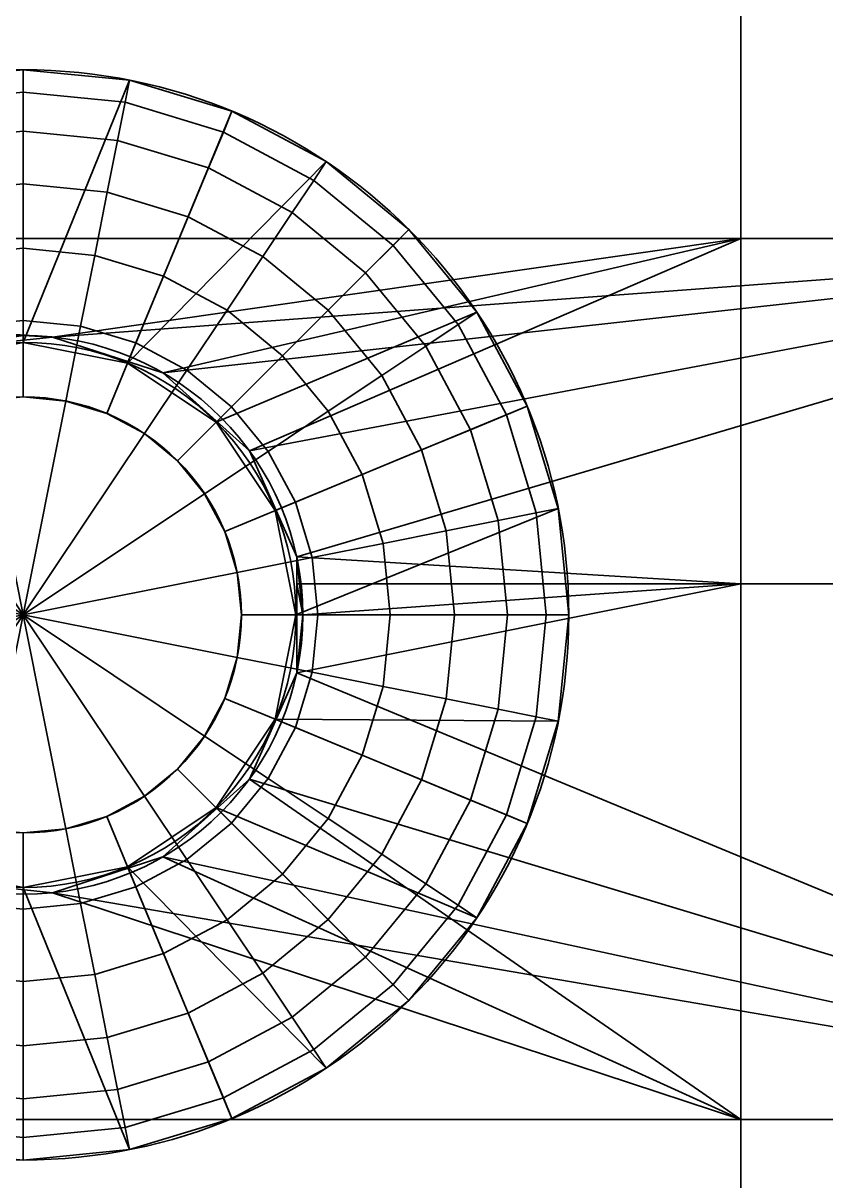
# Model space of a CAD drawing. Header units: millimetres. Extents: x 516 to 946, y 0 to 190.
# Drawn here: x 548.07 to 553.96, y 10.38 to 18.88 of the extents above; entities that cross this region are included whole.
import ezdxf

# ---------------------------------------------------------------- set-up
doc = ezdxf.new("R2010")
doc.units = ezdxf.units.MM
doc.layers.add('1', color=7, linetype='Continuous', true_color=0xffffff)

# ---------------------------------------------------------------- blocks, each defined once
blk = doc.blocks.new('UG_SURFACE_001')
at = {"layer": '1', "color": 252, "linetype": 'Continuous', "lineweight": 35}
for points in [[(37.787169, 20.059181, 3.5), (22.593468, 20.059181, 3.5), (22.593468, 17.297149, 3.5), (37.787169, 17.297149, 3.5)], [(37.787169, 17.297149, 1.5), (22.593468, 17.297149, 1.5), (22.593468, 20.059181, 1.5), (37.787169, 20.059181, 1.5)], [(45.534927, 20.059181, 3.5), (37.787169, 20.059181, 3.5), (37.787169, 17.297149, 3.5), (45.534927, 17.297149, 3.5)], [(45.534927, 17.297149, 1.5), (37.787169, 17.297149, 1.5), (37.787169, 20.059181, 1.5), (45.534927, 20.059181, 1.5)], [(31.890854, 16.484784, 3.5), (32.738626, 16.573887, 3.5), (37.787169, 17.297149, 3.5), (22.593468, 17.297149, 3.5)], [(22.593468, 17.297149, 1.5), (37.787169, 17.297149, 1.5), (32.738626, 16.573887, 1.5), (31.890854, 16.484784, 1.5)], [(37.787169, 17.297149, 3.5), (32.738626, 16.573887, 3.5), (33.549342, 16.31047, 3.5)], [(33.549342, 16.31047, 1.5), (32.738626, 16.573887, 1.5), (37.787169, 17.297149, 1.5)], [(33.549342, 16.31047, 3.5), (34.182824, 15.740078, 3.5), (37.787169, 17.297149, 3.5)], [(37.787169, 17.297149, 1.5), (34.182824, 15.740078, 1.5), (33.549342, 16.31047, 1.5)], [(37.787169, 14.762712, 3.5), (37.787169, 17.297149, 3.5), (34.182824, 15.740078, 3.5), (34.529544, 14.961337, 3.5)], [(34.529544, 14.961337, 1.5), (34.182824, 15.740078, 1.5), (37.787169, 17.297149, 1.5), (37.787169, 14.762712, 1.5)], [(45.534927, 17.297149, 3.5), (37.787169, 17.297149, 3.5), (37.787169, 14.762712, 3.5), (45.534927, 14.762712, 3.5)], [(45.534927, 14.762712, 1.5), (37.787169, 14.762712, 1.5), (37.787169, 17.297149, 1.5), (45.534927, 17.297149, 1.5)], [(32.738626, 16.573887, 1.5), (32.738626, 16.573887, 3.5), (31.890854, 16.484784, 3.5), (31.890854, 16.484784, 1.5)], [(33.549342, 16.31047, 1.5), (33.549342, 16.31047, 3.5), (32.738626, 16.573887, 3.5), (32.738626, 16.573887, 1.5)], [(34.182824, 15.740078, 1.5), (34.182824, 15.740078, 3.5), (33.549342, 16.31047, 3.5), (33.549342, 16.31047, 1.5)], [(34.529544, 14.961337, 1.5), (34.529544, 14.961337, 3.5), (34.182824, 15.740078, 3.5), (34.182824, 15.740078, 1.5)], [(34.529544, 14.961337, 3.5), (34.529544, 14.762712, 3.5), (37.787169, 14.762712, 3.5)], [(37.787169, 14.762712, 1.5), (34.550421, 14.762712, 1.5), (34.529544, 14.961337, 1.5)], [(34.550421, 14.762712, 1.5), (34.529544, 14.762712, 3.5), (34.529544, 14.961337, 3.5)], [(34.529544, 14.961337, 3.5), (34.529544, 14.961337, 1.5), (34.550421, 14.762712, 1.5)], [(34.529544, 14.108899, 3.5), (34.182824, 13.330158, 3.5), (37.787169, 10.831696, 3.5), (37.787169, 14.762712, 3.5)], [(37.787169, 14.762712, 1.5), (37.787169, 10.831696, 1.5), (34.182824, 13.330158, 1.5), (34.529544, 14.108899, 1.5)], [(37.787169, 14.762712, 3.5), (34.529544, 14.762712, 3.5), (34.529544, 14.108899, 3.5)], [(37.787169, 14.762712, 1.5), (34.529544, 14.108899, 1.5), (34.574341, 14.535118, 1.5)], [(34.529544, 14.108899, 3.5), (34.529544, 14.762712, 3.5), (34.574341, 14.535118, 1.5)], [(34.529544, 14.762712, 3.5), (34.550421, 14.762712, 1.5), (34.574341, 14.535118, 1.5)], [(34.574341, 14.535118, 1.5), (34.550421, 14.762712, 1.5), (37.787169, 14.762712, 1.5)], [(45.534927, 14.762712, 3.5), (37.787169, 14.762712, 3.5), (37.787169, 10.831696, 3.5), (45.534927, 10.831696, 3.5)], [(45.534927, 10.831696, 1.5), (37.787169, 10.831696, 1.5), (37.787169, 14.762712, 1.5), (45.534927, 14.762712, 1.5)], [(34.574341, 14.535118, 1.5), (34.529544, 14.108899, 1.5), (34.529544, 14.108899, 3.5)], [(34.182824, 13.330158, 1.5), (34.182824, 13.330158, 3.5), (34.529544, 14.108899, 3.5), (34.529544, 14.108899, 1.5)], [(37.787169, 10.831696, 3.5), (34.182824, 13.330158, 3.5), (33.549342, 12.759766, 3.5)], [(33.549342, 12.759766, 1.5), (34.182824, 13.330158, 1.5), (37.787169, 10.831696, 1.5)], [(33.549342, 12.759766, 1.5), (33.549342, 12.759766, 3.5), (34.182824, 13.330158, 3.5), (34.182824, 13.330158, 1.5)], [(33.549342, 12.759766, 3.5), (32.738626, 12.496348, 3.5), (37.787169, 10.831696, 3.5)], [(37.787169, 10.831696, 1.5), (32.738626, 12.496348, 1.5), (33.549342, 12.759766, 1.5)], [(32.738626, 12.496348, 1.5), (32.738626, 12.496348, 3.5), (33.549342, 12.759766, 3.5), (33.549342, 12.759766, 1.5)], [(22.593468, 10.831696, 3.5), (37.787169, 10.831696, 3.5), (32.738626, 12.496348, 3.5), (31.890854, 12.585452, 3.5)], [(31.890854, 12.585452, 1.5), (32.738626, 12.496348, 1.5), (37.787169, 10.831696, 1.5), (22.593468, 10.831696, 1.5)], [(31.890854, 12.585452, 1.5), (31.890854, 12.585452, 3.5), (32.738626, 12.496348, 3.5), (32.738626, 12.496348, 1.5)], [(37.787169, 5.268955, 3.5), (37.787169, 10.831696, 3.5), (22.593468, 10.831696, 3.5), (22.593468, 3.15038, 3.5)], [(22.593468, 3.15038, 1.5), (22.593468, 10.831696, 1.5), (37.787169, 10.831696, 1.5), (37.787169, 5.268955, 1.5)], [(45.534927, 6.349284, 3.5), (45.534927, 10.831696, 3.5), (37.787169, 10.831696, 3.5), (37.787169, 5.268955, 3.5)], [(37.787169, 5.268955, 1.5), (37.787169, 10.831696, 1.5), (45.534927, 10.831696, 1.5), (45.534927, 6.349284, 1.5)]]:
    blk.add_3dface(points, dxfattribs=at)
blk = doc.blocks.new('1стенка_MODEL')
at = {"layer": '1', "color": 252, "linetype": 'Continuous', "lineweight": 35, "extrusion": (0, 0, -1)}
blk.add_circle((-32.524341, 14.535118, -3.5), 2.05, dxfattribs=at)
at = {"layer": '1', "color": 252, "linetype": 'Continuous', "lineweight": 35}
blk.add_circle((32.524341, 14.535118, 1.5), 2.05, dxfattribs=at)
blk.add_blockref('UG_SURFACE_001', (0, 0), dxfattribs=at)
blk = doc.blocks.new('UG_SURFACE_005')
at = {"layer": '1', "color": 252, "linetype": 'Continuous', "lineweight": 35}
for points in [[(2.490418, 3.593836, 5.652241), (418.917865, 61.659507, 5.652241), (220.703781, 34.793768, 5.5), (200.895414, 32.031737, 5.5)], [(2.490418, 2.938712, 6.085787), (419.00748, 61.016876, 6.085787), (418.917865, 61.659507, 5.652241), (2.490418, 3.593836, 5.652241)], [(2.490418, 2.500972, 6.734633), (419.067353, 60.587484, 6.734633), (419.00748, 61.016876, 6.085787), (2.490418, 2.938712, 6.085787)], [(2.490418, 2.347258, 7.5), (419.088364, 60.436703, 7.5), (419.067353, 60.587484, 6.734633), (2.490418, 2.500972, 6.734633)], [(2.490418, 2.347258, 7.5), (7.683697, 3.071397, 20.8), (413.849115, 59.706151, 20.8), (419.088364, 60.436703, 15.510051)], [(419.088364, 60.436703, 15.510051), (419.088364, 60.436703, 7.5), (2.490418, 2.347258, 7.5)], [(414.080501, 59.531406, 21.294976), (413.966358, 59.668701, 21.067878), (7.581907, 3.003404, 21.067878), (7.519177, 2.860382, 21.266907)], [(7.588187, 3.007599, 21.051351), (7.581907, 3.003404, 21.067878), (413.966358, 59.668701, 21.067878)], [(413.966358, 59.668701, 21.067878), (413.849115, 59.706151, 20.8), (7.683697, 3.071397, 20.8), (7.588187, 3.007599, 21.051351)], [(414.17411, 59.315167, 21.446716), (414.080501, 59.531406, 21.294976), (7.510331, 2.840214, 21.294976), (7.485521, 2.650026, 21.418547)], [(7.519177, 2.860382, 21.266907), (7.510331, 2.840214, 21.294976), (414.080501, 59.531406, 21.294976)], [(414.232939, 59.052903, 21.500001), (414.17411, 59.315167, 21.446716), (7.479866, 2.606673, 21.446716)], [(7.485521, 2.650026, 21.418547), (7.479866, 2.606673, 21.446716), (414.17411, 59.315167, 21.446716)], [(7.479866, 2.606673, 21.446716), (7.487073, 2.406226, 21.496654), (414.232939, 59.052903, 21.500001)], [(7.487073, 2.406226, 21.496654), (7.490418, 2.337674, 21.500001), (414.232939, 59.052903, 21.500001)], [(414.232939, 59.052903, 21.500001), (7.490418, 2.337674, 21.500001), (7.490418, 1.044446, 21.500001), (414.409846, 57.784338, 21.500001)], [(124.049336, 17.297149, 3.5), (419.361919, 58.474846, 16.5), (414.409846, 57.784338, 21.500001), (7.490418, 1.044446, 21.500001)], [(2.490418, 3.593836, 5.652241), (200.895414, 32.031737, 5.5), (194.265723, 31.107308, 5.5)], [(2.490418, 3.593836, 5.652241), (194.265723, 31.107308, 5.5), (172.664449, 28.095275, 5.5)], [(172.664449, 28.095275, 5.5), (161.528692, 26.542531, 5.5), (2.490418, 3.593836, 5.652241)], [(161.528692, 26.542531, 5.5), (154.649004, 25.583245, 5.5), (2.490418, 3.593836, 5.652241)], [(2.490418, 3.593836, 5.652241), (154.649004, 25.583245, 5.5), (141.220331, 23.710782, 5.5)], [(2.490418, 3.593836, 5.652241), (141.220331, 23.710782, 5.5), (134.840637, 22.821212, 5.5)], [(2.490418, 3.593836, 5.652241), (134.840637, 22.821212, 5.5), (121.661969, 20.98361, 5.5)], [(22.70947, 17.297149, 5.5), (42.428523, 17.297149, 5.5), (42.428523, 22.821212, 5.5), (25.301522, 22.821212, 5.5)], [(42.428523, 22.821212, 3.5), (42.428523, 17.297149, 3.5), (22.70947, 17.297149, 3.5), (22.70947, 22.821212, 3.5)], [(2.490418, 3.593836, 5.652241), (121.661969, 20.98361, 5.5), (101.853609, 18.221578, 5.5)], [(2.490418, 3.593836, 5.652241), (101.853609, 18.221578, 5.5), (95.223919, 17.297149, 5.5)], [(95.223919, 17.297149, 5.5), (77.04778, 14.762712, 5.5), (2.490418, 3.593836, 5.652241)], [(7.490418, 1.044446, 21.500001), (121.661969, 16.96426, 3.5), (124.049336, 17.297149, 3.5)], [(22.70947, 17.297149, 5.5), (31.890854, 16.484784, 5.5), (32.738626, 16.573887, 5.5)], [(32.738626, 16.573887, 5.5), (42.428523, 17.297149, 5.5), (22.70947, 17.297149, 5.5)], [(22.70947, 17.297149, 3.5), (42.428523, 17.297149, 3.5), (32.738626, 16.573887, 3.5), (32.52434, 16.585117, 3.5)], [(42.428523, 17.297149, 5.5), (32.738626, 16.573887, 5.5), (33.549342, 16.31047, 5.5)], [(42.428523, 17.297149, 3.5), (33.549342, 16.31047, 3.5), (32.738626, 16.573887, 3.5)], [(33.549342, 16.31047, 5.5), (34.182824, 15.740078, 5.5), (42.428523, 17.297149, 5.5)], [(42.428523, 17.297149, 3.5), (34.182824, 15.740078, 3.5), (33.549342, 16.31047, 3.5)], [(42.428523, 17.297149, 5.5), (34.182824, 15.740078, 5.5), (34.529544, 14.961337, 5.5)], [(34.529544, 14.961337, 3.5), (34.182824, 15.740078, 3.5), (42.428523, 17.297149, 3.5)], [(34.529544, 14.961337, 5.5), (34.529544, 14.762712, 5.5), (42.428523, 14.762712, 5.5), (42.428523, 17.297149, 5.5)], [(42.428523, 17.297149, 3.5), (42.428523, 14.762712, 3.5), (34.529544, 14.762712, 3.5), (34.529544, 14.961337, 3.5)], [(7.490418, 1.044446, 21.500001), (105.873205, 14.762712, 3.5), (121.661969, 16.96426, 3.5)], [(32.52434, 16.585117, 3.5), (32.738626, 16.573887, 5.5), (31.890854, 16.484784, 5.5)], [(32.52434, 16.585117, 3.5), (32.738626, 16.573887, 3.5), (32.738626, 16.573887, 5.5)], [(33.549342, 16.31047, 3.5), (33.549342, 16.31047, 5.5), (32.738626, 16.573887, 5.5), (32.738626, 16.573887, 3.5)], [(34.182824, 15.740078, 3.5), (34.182824, 15.740078, 5.5), (33.549342, 16.31047, 5.5), (33.549342, 16.31047, 3.5)], [(34.529544, 14.961337, 3.5), (34.529544, 14.961337, 5.5), (34.182824, 15.740078, 5.5), (34.182824, 15.740078, 3.5)], [(34.529544, 14.762712, 5.5), (34.529544, 14.961337, 5.5), (34.529544, 14.961337, 3.5), (34.529544, 14.762712, 3.5)], [(2.490418, 3.593836, 5.652241), (77.04778, 14.762712, 5.5), (62.236883, 12.697515, 5.5)], [(7.490418, 1.044446, 21.500001), (101.853609, 14.202229, 3.5), (105.873205, 14.762712, 3.5)], [(42.428523, 10.831696, 5.5), (42.428523, 14.762712, 5.5), (34.529544, 14.762712, 5.5), (34.529544, 14.108899, 5.5)], [(34.529544, 14.762712, 3.5), (34.529544, 14.108899, 3.5), (34.529544, 14.108899, 5.5), (34.529544, 14.762712, 5.5)], [(34.529544, 14.108899, 3.5), (34.529544, 14.762712, 3.5), (42.428523, 14.762712, 3.5), (42.428523, 10.831696, 3.5)], [(7.490418, 1.044446, 21.500001), (77.681281, 10.831696, 3.5), (101.853609, 14.202229, 3.5)], [(34.529544, 14.108899, 5.5), (34.182824, 13.330158, 5.5), (42.428523, 10.831696, 5.5)], [(34.182824, 13.330158, 3.5), (34.182824, 13.330158, 5.5), (34.529544, 14.108899, 5.5), (34.529544, 14.108899, 3.5)], [(42.428523, 10.831696, 3.5), (34.182824, 13.330158, 3.5), (34.529544, 14.108899, 3.5)], [(42.428523, 10.831696, 5.5), (34.182824, 13.330158, 5.5), (33.549342, 12.759766, 5.5)], [(33.549342, 12.759766, 3.5), (33.549342, 12.759766, 5.5), (34.182824, 13.330158, 5.5), (34.182824, 13.330158, 3.5)], [(33.549342, 12.759766, 3.5), (34.182824, 13.330158, 3.5), (42.428523, 10.831696, 3.5)], [(42.428523, 10.831696, 5.5), (33.549342, 12.759766, 5.5), (32.738626, 12.496348, 5.5)], [(32.738626, 12.496348, 3.5), (32.738626, 12.496348, 5.5), (33.549342, 12.759766, 5.5), (33.549342, 12.759766, 3.5)], [(32.738626, 12.496348, 3.5), (33.549342, 12.759766, 3.5), (42.428523, 10.831696, 3.5)], [(62.236883, 12.697515, 5.5), (48.85586, 10.831696, 5.5), (2.490418, 3.593836, 5.652241)], [(22.70947, 10.831696, 5.5), (42.428523, 10.831696, 5.5), (32.738626, 12.496348, 5.5), (31.890854, 12.585452, 5.5)], [(31.890854, 12.585452, 3.5), (32.738626, 12.496348, 3.5), (42.428523, 10.831696, 3.5), (22.70947, 10.831696, 3.5)], [(31.890854, 12.585452, 3.5), (31.890854, 12.585452, 5.5), (32.738626, 12.496348, 5.5), (32.738626, 12.496348, 3.5)], [(2.490418, 3.593836, 5.652241), (48.85586, 10.831696, 5.5), (42.428523, 9.935483, 5.5)], [(7.490418, 1.044446, 21.500001), (62.236883, 8.678165, 3.5), (77.681281, 10.831696, 3.5)], [(42.428523, 9.935483, 5.5), (42.428523, 10.831696, 5.5), (22.70947, 10.831696, 5.5), (22.70947, 7.185905, 5.5)], [(22.70947, 3.166555, 3.5), (22.70947, 10.831696, 3.5), (42.428523, 10.831696, 3.5), (42.428523, 5.916134, 3.5)]]:
    blk.add_3dface(points, dxfattribs=at)
blk = doc.blocks.new('4пояс_нижний_MODEL')
at = {"layer": '1', "color": 252, "linetype": 'Continuous', "lineweight": 35, "extrusion": (-3.29569e-16, 2.32707e-15, -1)}
blk.add_circle((-32.524341, 14.535118, -3.5), 2.05, dxfattribs=at)
at = {"layer": '1', "color": 252, "linetype": 'Continuous', "lineweight": 35, "extrusion": (0, 0, -1)}
blk.add_circle((-32.524341, 14.535118, -5.5), 2.05, dxfattribs=at)
at = {"layer": '1', "color": 252, "linetype": 'Continuous', "lineweight": 35}
blk.add_blockref('UG_SURFACE_005', (0, 0), dxfattribs=at)
blk = doc.blocks.new('UG_SURFACE_006')
at = {"layer": '1', "color": 252, "linetype": 'Continuous', "lineweight": 35}
for points in [[(0, 3.834946, -0.53909), (-0.748161, 3.761258, -0.53909), (-0.780361, 3.923141), (0, 4)], [(-0.765367, 1.847759), (0, 2), (0, 4), (-0.780361, 3.923141)], [(-0.780361, 3.923141, 4), (0, 4, 4), (0, 2, 4), (-0.765367, 1.847759, 4)], [(0, 4, 4), (-0.780361, 3.923141, 4), (-0.748161, 3.761258, 4.53909), (0, 3.834946, 4.53909)], [(0.748161, 3.761258, -0.53909), (0, 3.834946, -0.53909), (0, 4), (0.780361, 3.923141)], [(0.780361, 3.923141), (0, 4), (0, 2)], [(0, 2, 4), (0, 4, 4), (0.780361, 3.923141, 4)], [(0.780361, 3.923141, 4), (0, 4, 4), (0, 3.834946, 4.53909), (0.748161, 3.761258, 4.53909)], [(0, 2), (0.765367, 1.847759), (1.530734, 3.695518), (0.780361, 3.923141)], [(0.780361, 3.923141, 4), (1.530734, 3.695518, 4), (0.765367, 1.847759, 4), (0, 2, 4)], [(1.46757, 3.543028, -0.53909), (0.748161, 3.761258, -0.53909), (0.780361, 3.923141), (1.530734, 3.695518)], [(1.530734, 3.695518, 4), (0.780361, 3.923141, 4), (0.748161, 3.761258, 4.53909), (1.46757, 3.543028, 4.53909)], [(0, 3.550568, -1.025907), (-0.692681, 3.482345, -1.025907), (-0.748161, 3.761258, -0.53909), (0, 3.834946, -0.53909)], [(0, 3.834946, 4.53909), (-0.748161, 3.761258, 4.53909), (-0.692681, 3.482345, 5.025907), (0, 3.550568, 5.025907)], [(0.692681, 3.482345, -1.025907), (0, 3.550568, -1.025907), (0, 3.834946, -0.53909), (0.748161, 3.761258, -0.53909)], [(0.748161, 3.761258, 4.53909), (0, 3.834946, 4.53909), (0, 3.550568, 5.025907), (0.692681, 3.482345, 5.025907)], [(1.358744, 3.280297, -1.025907), (0.692681, 3.482345, -1.025907), (0.748161, 3.761258, -0.53909), (1.46757, 3.543028, -0.53909)], [(1.46757, 3.543028, 4.53909), (0.748161, 3.761258, 4.53909), (0.692681, 3.482345, 5.025907), (1.358744, 3.280297, 5.025907)], [(2.222281, 3.325878), (1.530734, 3.695518), (0.765367, 1.847759)], [(0.765367, 1.847759, 4), (1.530734, 3.695518, 4), (2.222281, 3.325878, 4)], [(2.130582, 3.188641, -0.53909), (1.46757, 3.543028, -0.53909), (1.530734, 3.695518), (2.222281, 3.325878)], [(2.222281, 3.325878, 4), (1.530734, 3.695518, 4), (1.46757, 3.543028, 4.53909), (2.130582, 3.188641, 4.53909)], [(0, 3.16205, -1.43446), (-0.616885, 3.101292, -1.43446), (-0.692681, 3.482345, -1.025907), (0, 3.550568, -1.025907)], [(0, 3.550568, 5.025907), (-0.692681, 3.482345, 5.025907), (-0.616885, 3.101292, 5.43446), (0, 3.16205, 5.43446)], [(0.616885, 3.101292, -1.43446), (0, 3.16205, -1.43446), (0, 3.550568, -1.025907), (0.692681, 3.482345, -1.025907)], [(0.692681, 3.482345, 5.025907), (0, 3.550568, 5.025907), (0, 3.16205, 5.43446), (0.616885, 3.101292, 5.43446)], [(1.97259, 2.952189, -1.025907), (1.358744, 3.280297, -1.025907), (1.46757, 3.543028, -0.53909), (2.130582, 3.188641, -0.53909)], [(2.130582, 3.188641, 4.53909), (1.46757, 3.543028, 4.53909), (1.358744, 3.280297, 5.025907), (1.97259, 2.952189, 5.025907)], [(1.210064, 2.921353, -1.43446), (0.616885, 3.101292, -1.43446), (0.692681, 3.482345, -1.025907), (1.358744, 3.280297, -1.025907)], [(1.358744, 3.280297, 5.025907), (0.692681, 3.482345, 5.025907), (0.616885, 3.101292, 5.43446), (1.210064, 2.921353, 5.43446)], [(0.765367, 1.847759), (1.414214, 1.414214), (2.828427, 2.828427), (2.222281, 3.325878)], [(2.222281, 3.325878, 4), (2.828427, 2.828427, 4), (1.414214, 1.414214, 4), (0.765367, 1.847759, 4)], [(2.711716, 2.711716, -0.53909), (2.130582, 3.188641, -0.53909), (2.222281, 3.325878), (2.828427, 2.828427)], [(2.828427, 2.828427, 4), (2.222281, 3.325878, 4), (2.130582, 3.188641, 4.53909), (2.711716, 2.711716, 4.53909)], [(1.756741, 2.629149, -1.43446), (1.210064, 2.921353, -1.43446), (1.358744, 3.280297, -1.025907), (1.97259, 2.952189, -1.025907)], [(1.97259, 2.952189, 5.025907), (1.358744, 3.280297, 5.025907), (1.210064, 2.921353, 5.43446), (1.756741, 2.629149, 5.43446)], [(0, 2.690134, -1.742935), (-0.524819, 2.638444, -1.742935), (-0.616885, 3.101292, -1.43446), (0, 3.16205, -1.43446)], [(0, 3.16205, 5.43446), (-0.616885, 3.101292, 5.43446), (-0.524819, 2.638444, 5.742935), (0, 2.690134, 5.742935)], [(0.524819, 2.638444, -1.742935), (0, 2.690134, -1.742935), (0, 3.16205, -1.43446), (0.616885, 3.101292, -1.43446)], [(0.616885, 3.101292, 5.43446), (0, 3.16205, 5.43446), (0, 2.690134, 5.742935), (0.524819, 2.638444, 5.742935)], [(2.510631, 2.510631, -1.025907), (1.97259, 2.952189, -1.025907), (2.130582, 3.188641, -0.53909), (2.711716, 2.711716, -0.53909)], [(2.711716, 2.711716, 4.53909), (2.130582, 3.188641, 4.53909), (1.97259, 2.952189, 5.025907), (2.510631, 2.510631, 5.025907)], [(1.02947, 2.48536, -1.742935), (0.524819, 2.638444, -1.742935), (0.616885, 3.101292, -1.43446), (1.210064, 2.921353, -1.43446)], [(1.210064, 2.921353, 5.43446), (0.616885, 3.101292, 5.43446), (0.524819, 2.638444, 5.742935), (1.02947, 2.48536, 5.742935)], [(1.494559, 2.236765, -1.742935), (1.02947, 2.48536, -1.742935), (1.210064, 2.921353, -1.43446), (1.756741, 2.629149, -1.43446)], [(1.756741, 2.629149, 5.43446), (1.210064, 2.921353, 5.43446), (1.02947, 2.48536, 5.742935), (1.494559, 2.236765, 5.742935)], [(2.235907, 2.235907, -1.43446), (1.756741, 2.629149, -1.43446), (1.97259, 2.952189, -1.025907), (2.510631, 2.510631, -1.025907)], [(2.510631, 2.510631, 5.025907), (1.97259, 2.952189, 5.025907), (1.756741, 2.629149, 5.43446), (2.235907, 2.235907, 5.43446)], [(3.325878, 2.222281), (2.828427, 2.828427), (1.414214, 1.414214)], [(1.414214, 1.414214, 4), (2.828427, 2.828427, 4), (3.325878, 2.222281, 4)], [(3.188641, 2.130582, -0.53909), (2.711716, 2.711716, -0.53909), (2.828427, 2.828427), (3.325878, 2.222281)], [(3.325878, 2.222281, 4), (2.828427, 2.828427, 4), (2.711716, 2.711716, 4.53909), (3.188641, 2.130582, 4.53909)], [(0, 2.160017, -1.934864), (-0.421398, 2.118513, -1.934864), (-0.524819, 2.638444, -1.742935), (0, 2.690134, -1.742935)], [(0, 2.690134, 5.742935), (-0.524819, 2.638444, 5.742935), (-0.421398, 2.118513, 5.934864), (0, 2.160017, 5.934864)], [(0.421398, 2.118513, -1.934864), (0, 2.160017, -1.934864), (0, 2.690134, -1.742935), (0.524819, 2.638444, -1.742935)], [(0.524819, 2.638444, 5.742935), (0, 2.690134, 5.742935), (0, 2.160017, 5.934864), (0.421398, 2.118513, 5.934864)], [(0.826603, 1.995595, -1.934864), (0.421398, 2.118513, -1.934864), (0.524819, 2.638444, -1.742935), (1.02947, 2.48536, -1.742935)], [(1.02947, 2.48536, 5.742935), (0.524819, 2.638444, 5.742935), (0.421398, 2.118513, 5.934864), (0.826603, 1.995595, 5.934864)], [(2.952189, 1.97259, -1.025907), (2.510631, 2.510631, -1.025907), (2.711716, 2.711716, -0.53909), (3.188641, 2.130582, -0.53909)], [(3.188641, 2.130582, 4.53909), (2.711716, 2.711716, 4.53909), (2.510631, 2.510631, 5.025907), (2.952189, 1.97259, 5.025907)], [(1.902212, 1.902212, -1.742935), (1.494559, 2.236765, -1.742935), (1.756741, 2.629149, -1.43446), (2.235907, 2.235907, -1.43446)], [(2.235907, 2.235907, 5.43446), (1.756741, 2.629149, 5.43446), (1.494559, 2.236765, 5.742935), (1.902212, 1.902212, 5.742935)], [(1.200041, 1.795988, -1.934864), (0.826603, 1.995595, -1.934864), (1.02947, 2.48536, -1.742935), (1.494559, 2.236765, -1.742935)], [(1.494559, 2.236765, 5.742935), (1.02947, 2.48536, 5.742935), (0.826603, 1.995595, 5.934864), (1.200041, 1.795988, 5.934864)], [(2.629149, 1.756741, -1.43446), (2.235907, 2.235907, -1.43446), (2.510631, 2.510631, -1.025907), (2.952189, 1.97259, -1.025907)], [(2.952189, 1.97259, 5.025907), (2.510631, 2.510631, 5.025907), (2.235907, 2.235907, 5.43446), (2.629149, 1.756741, 5.43446)], [(1.527363, 1.527363, -1.934864), (1.200041, 1.795988, -1.934864), (1.494559, 2.236765, -1.742935), (1.902212, 1.902212, -1.742935)], [(1.902212, 1.902212, 5.742935), (1.494559, 2.236765, 5.742935), (1.200041, 1.795988, 5.934864), (1.527363, 1.527363, 5.934864)], [(1.414214, 1.414214), (1.847759, 0.765367), (3.695518, 1.530734), (3.325878, 2.222281)], [(3.325878, 2.222281, 4), (3.695518, 1.530734, 4), (1.847759, 0.765367, 4), (1.414214, 1.414214, 4)], [(2.236765, 1.494559, -1.742935), (1.902212, 1.902212, -1.742935), (2.235907, 2.235907, -1.43446), (2.629149, 1.756741, -1.43446)], [(2.629149, 1.756741, 5.43446), (2.235907, 2.235907, 5.43446), (1.902212, 1.902212, 5.742935), (2.236765, 1.494559, 5.742935)], [(3.543028, 1.46757, -0.53909), (3.188641, 2.130582, -0.53909), (3.325878, 2.222281), (3.695518, 1.530734)], [(3.695518, 1.530734, 4), (3.325878, 2.222281, 4), (3.188641, 2.130582, 4.53909), (3.543028, 1.46757, 4.53909)], [(0, 1.6, -2), (-0.312145, 1.569256, -2), (-0.421398, 2.118513, -1.934864), (0, 2.160017, -1.934864)], [(0, 2.160017, 5.934864), (-0.421398, 2.118513, 5.934864), (-0.312145, 1.569256, 6), (0, 1.6, 6)], [(0.312145, 1.569256, -2), (0, 1.6, -2), (0, 2.160017, -1.934864), (0.421398, 2.118513, -1.934864)], [(0.421398, 2.118513, 5.934864), (0, 2.160017, 5.934864), (0, 1.6, 6), (0.312145, 1.569256, 6)], [(3.280297, 1.358744, -1.025907), (2.952189, 1.97259, -1.025907), (3.188641, 2.130582, -0.53909), (3.543028, 1.46757, -0.53909)], [(3.543028, 1.46757, 4.53909), (3.188641, 2.130582, 4.53909), (2.952189, 1.97259, 5.025907), (3.280297, 1.358744, 5.025907)], [(0.612293, 1.478207, -2), (0.312145, 1.569256, -2), (0.421398, 2.118513, -1.934864), (0.826603, 1.995595, -1.934864)], [(0.826603, 1.995595, 5.934864), (0.421398, 2.118513, 5.934864), (0.312145, 1.569256, 6), (0.612293, 1.478207, 6)], [(-0.765367, 1.847759), (-0.765367, 1.847759, 4), (0, 2, 4), (0, 2)], [(0, 2), (0, 2, 4), (0.765367, 1.847759, 4), (0.765367, 1.847759)], [(0.888912, 1.330351, -2), (0.612293, 1.478207, -2), (0.826603, 1.995595, -1.934864), (1.200041, 1.795988, -1.934864)], [(1.200041, 1.795988, 5.934864), (0.826603, 1.995595, 5.934864), (0.612293, 1.478207, 6), (0.888912, 1.330351, 6)], [(2.921353, 1.210064, -1.43446), (2.629149, 1.756741, -1.43446), (2.952189, 1.97259, -1.025907), (3.280297, 1.358744, -1.025907)], [(3.280297, 1.358744, 5.025907), (2.952189, 1.97259, 5.025907), (2.629149, 1.756741, 5.43446), (2.921353, 1.210064, 5.43446)], [(1.795988, 1.200041, -1.934864), (1.527363, 1.527363, -1.934864), (1.902212, 1.902212, -1.742935), (2.236765, 1.494559, -1.742935)], [(2.236765, 1.494559, 5.742935), (1.902212, 1.902212, 5.742935), (1.527363, 1.527363, 5.934864), (1.795988, 1.200041, 5.934864)], [(0.765367, 1.847759), (0.765367, 1.847759, 4), (1.414214, 1.414214, 4), (1.414214, 1.414214)], [(1.131371, 1.131371, -2), (0.888912, 1.330351, -2), (1.200041, 1.795988, -1.934864), (1.527363, 1.527363, -1.934864)], [(1.527363, 1.527363, 5.934864), (1.200041, 1.795988, 5.934864), (0.888912, 1.330351, 6), (1.131371, 1.131371, 6)], [(2.48536, 1.02947, -1.742935), (2.236765, 1.494559, -1.742935), (2.629149, 1.756741, -1.43446), (2.921353, 1.210064, -1.43446)], [(2.921353, 1.210064, 5.43446), (2.629149, 1.756741, 5.43446), (2.236765, 1.494559, 5.742935), (2.48536, 1.02947, 5.742935)], [(-0.888912, 1.330351, -2), (-0.612293, 1.478207, -2), (-0.312145, 1.569256, -2), (0, 0, -2)], [(-0.312145, 1.569256, 6), (-0.612293, 1.478207, 6), (-0.888912, 1.330351, 6), (0, 0, 6)], [(-0.312145, 1.569256, -2), (0, 1.6, -2), (0.312145, 1.569256, -2), (0, 0, -2)], [(0.312145, 1.569256, 6), (0, 1.6, 6), (-0.312145, 1.569256, 6), (0, 0, 6)], [(0.312145, 1.569256, -2), (0.612293, 1.478207, -2), (0.888912, 1.330351, -2), (0, 0, -2)], [(0.888912, 1.330351, 6), (0.612293, 1.478207, 6), (0.312145, 1.569256, 6), (0, 0, 6)], [(3.923141, 0.780361), (3.695518, 1.530734), (1.847759, 0.765367), (2, 0)], [(2, 0, 4), (1.847759, 0.765367, 4), (3.695518, 1.530734, 4), (3.923141, 0.780361, 4)], [(3.761258, 0.748161, -0.53909), (3.543028, 1.46757, -0.53909), (3.695518, 1.530734), (3.923141, 0.780361)], [(3.923141, 0.780361, 4), (3.695518, 1.530734, 4), (3.543028, 1.46757, 4.53909), (3.761258, 0.748161, 4.53909)], [(1.330351, 0.888912, -2), (1.131371, 1.131371, -2), (1.527363, 1.527363, -1.934864), (1.795988, 1.200041, -1.934864)], [(1.795988, 1.200041, 5.934864), (1.527363, 1.527363, 5.934864), (1.131371, 1.131371, 6), (1.330351, 0.888912, 6)], [(1.995595, 0.826603, -1.934864), (1.795988, 1.200041, -1.934864), (2.236765, 1.494559, -1.742935), (2.48536, 1.02947, -1.742935)], [(2.48536, 1.02947, 5.742935), (2.236765, 1.494559, 5.742935), (1.795988, 1.200041, 5.934864), (1.995595, 0.826603, 5.934864)], [(3.482345, 0.692681, -1.025907), (3.280297, 1.358744, -1.025907), (3.543028, 1.46757, -0.53909), (3.761258, 0.748161, -0.53909)], [(3.761258, 0.748161, 4.53909), (3.543028, 1.46757, 4.53909), (3.280297, 1.358744, 5.025907), (3.482345, 0.692681, 5.025907)], [(1.414214, 1.414214), (1.414214, 1.414214, 4), (1.847759, 0.765367, 4), (1.847759, 0.765367)], [(-1.330351, 0.888912, -2), (-1.131371, 1.131371, -2), (-0.888912, 1.330351, -2), (0, 0, -2)], [(-0.888912, 1.330351, 6), (-1.131371, 1.131371, 6), (-1.330351, 0.888912, 6), (0, 0, 6)], [(0.888912, 1.330351, -2), (1.131371, 1.131371, -2), (1.330351, 0.888912, -2), (0, 0, -2)], [(1.330351, 0.888912, 6), (1.131371, 1.131371, 6), (0.888912, 1.330351, 6), (0, 0, 6)], [(3.101292, 0.616885, -1.43446), (2.921353, 1.210064, -1.43446), (3.280297, 1.358744, -1.025907), (3.482345, 0.692681, -1.025907)], [(3.482345, 0.692681, 5.025907), (3.280297, 1.358744, 5.025907), (2.921353, 1.210064, 5.43446), (3.101292, 0.616885, 5.43446)], [(1.478207, 0.612293, -2), (1.330351, 0.888912, -2), (1.795988, 1.200041, -1.934864), (1.995595, 0.826603, -1.934864)], [(1.995595, 0.826603, 5.934864), (1.795988, 1.200041, 5.934864), (1.330351, 0.888912, 6), (1.478207, 0.612293, 6)], [(2.638444, 0.524819, -1.742935), (2.48536, 1.02947, -1.742935), (2.921353, 1.210064, -1.43446), (3.101292, 0.616885, -1.43446)], [(3.101292, 0.616885, 5.43446), (2.921353, 1.210064, 5.43446), (2.48536, 1.02947, 5.742935), (2.638444, 0.524819, 5.742935)], [(2.118513, 0.421398, -1.934864), (1.995595, 0.826603, -1.934864), (2.48536, 1.02947, -1.742935), (2.638444, 0.524819, -1.742935)], [(2.638444, 0.524819, 5.742935), (2.48536, 1.02947, 5.742935), (1.995595, 0.826603, 5.934864), (2.118513, 0.421398, 5.934864)], [(0, 0, -2), (-1.569256, 0.312145, -2), (-1.478207, 0.612293, -2), (-1.330351, 0.888912, -2)], [(-1.330351, 0.888912, 6), (-1.478207, 0.612293, 6), (-1.569256, 0.312145, 6), (0, 0, 6)], [(1.330351, 0.888912, -2), (1.478207, 0.612293, -2), (1.569256, 0.312145, -2), (0, 0, -2)], [(1.569256, 0.312145, 6), (1.478207, 0.612293, 6), (1.330351, 0.888912, 6), (0, 0, 6)], [(1.569256, 0.312145, -2), (1.478207, 0.612293, -2), (1.995595, 0.826603, -1.934864), (2.118513, 0.421398, -1.934864)], [(2.118513, 0.421398, 5.934864), (1.995595, 0.826603, 5.934864), (1.478207, 0.612293, 6), (1.569256, 0.312145, 6)], [(1.847759, 0.765367), (1.847759, 0.765367, 4), (2, 0, 4), (2, 0)], [(2, 0), (4, 0), (3.923141, 0.780361)], [(3.923141, 0.780361, 4), (4, 0, 4), (2, 0, 4)], [(3.834946, 0, -0.53909), (3.761258, 0.748161, -0.53909), (3.923141, 0.780361), (4, 0)], [(4, 0, 4), (3.923141, 0.780361, 4), (3.761258, 0.748161, 4.53909), (3.834946, 0, 4.53909)], [(3.16205, 0, -1.43446), (3.101292, 0.616885, -1.43446), (3.482345, 0.692681, -1.025907), (3.550568, 0, -1.025907)], [(3.550568, 0, 5.025907), (3.482345, 0.692681, 5.025907), (3.101292, 0.616885, 5.43446), (3.16205, 0, 5.43446)], [(3.550568, 0, -1.025907), (3.482345, 0.692681, -1.025907), (3.761258, 0.748161, -0.53909), (3.834946, 0, -0.53909)], [(3.834946, 0, 4.53909), (3.761258, 0.748161, 4.53909), (3.482345, 0.692681, 5.025907), (3.550568, 0, 5.025907)], [(2.690134, 0, -1.742935), (2.638444, 0.524819, -1.742935), (3.101292, 0.616885, -1.43446), (3.16205, 0, -1.43446)], [(3.16205, 0, 5.43446), (3.101292, 0.616885, 5.43446), (2.638444, 0.524819, 5.742935), (2.690134, 0, 5.742935)], [(2.160017, 0, -1.934864), (2.118513, 0.421398, -1.934864), (2.638444, 0.524819, -1.742935), (2.690134, 0, -1.742935)], [(2.690134, 0, 5.742935), (2.638444, 0.524819, 5.742935), (2.118513, 0.421398, 5.934864), (2.160017, 0, 5.934864)], [(1.6, 0, -2), (1.569256, 0.312145, -2), (2.118513, 0.421398, -1.934864), (2.160017, 0, -1.934864)], [(2.160017, 0, 5.934864), (2.118513, 0.421398, 5.934864), (1.569256, 0.312145, 6), (1.6, 0, 6)], [(-1.569256, -0.312145, -2), (-1.6, 0, -2), (-1.569256, 0.312145, -2), (0, 0, -2)], [(-1.569256, 0.312145, 6), (-1.6, 0, 6), (-1.569256, -0.312145, 6), (0, 0, 6)], [(1.569256, 0.312145, -2), (1.6, 0, -2), (1.569256, -0.312145, -2), (0, 0, -2)], [(1.569256, -0.312145, 6), (1.6, 0, 6), (1.569256, 0.312145, 6), (0, 0, 6)], [(-1.330351, -0.888912, -2), (-1.478207, -0.612293, -2), (-1.569256, -0.312145, -2), (0, 0, -2)], [(0, 0, 6), (-1.569256, -0.312145, 6), (-1.478207, -0.612293, 6), (-1.330351, -0.888912, 6)], [(-0.888912, -1.330351, -2), (-1.131371, -1.131371, -2), (-1.330351, -0.888912, -2), (0, 0, -2)], [(-1.330351, -0.888912, 6), (-1.131371, -1.131371, 6), (-0.888912, -1.330351, 6), (0, 0, 6)], [(-0.312145, -1.569256, -2), (-0.612293, -1.478207, -2), (-0.888912, -1.330351, -2), (0, 0, -2)], [(-0.888912, -1.330351, 6), (-0.612293, -1.478207, 6), (-0.312145, -1.569256, 6), (0, 0, 6)], [(0.312145, -1.569256, -2), (0, -1.6, -2), (-0.312145, -1.569256, -2), (0, 0, -2)], [(-0.312145, -1.569256, 6), (0, -1.6, 6), (0.312145, -1.569256, 6), (0, 0, 6)], [(1.569256, -0.312145, -2), (1.478207, -0.612293, -2), (1.330351, -0.888912, -2), (0, 0, -2)], [(1.330351, -0.888912, -2), (1.131371, -1.131371, -2), (0.888912, -1.330351, -2), (0, 0, -2)], [(0.888912, -1.330351, -2), (0.612293, -1.478207, -2), (0.312145, -1.569256, -2), (0, 0, -2)], [(0.312145, -1.569256, 6), (0.612293, -1.478207, 6), (0.888912, -1.330351, 6), (0, 0, 6)], [(0.888912, -1.330351, 6), (1.131371, -1.131371, 6), (1.330351, -0.888912, 6), (0, 0, 6)], [(1.330351, -0.888912, 6), (1.478207, -0.612293, 6), (1.569256, -0.312145, 6), (0, 0, 6)], [(1.569256, -0.312145, -2), (1.6, 0, -2), (2.160017, 0, -1.934864), (2.118513, -0.421398, -1.934864)], [(2.118513, -0.421398, 5.934864), (2.160017, 0, 5.934864), (1.6, 0, 6), (1.569256, -0.312145, 6)], [(3.923141, -0.780361), (4, 0), (2, 0), (1.847759, -0.765367)], [(2, 0), (2, 0, 4), (1.847759, -0.765367, 4), (1.847759, -0.765367)], [(1.847759, -0.765367, 4), (2, 0, 4), (4, 0, 4), (3.923141, -0.780361, 4)], [(2.118513, -0.421398, -1.934864), (2.160017, 0, -1.934864), (2.690134, 0, -1.742935), (2.638444, -0.524819, -1.742935)], [(2.638444, -0.524819, 5.742935), (2.690134, 0, 5.742935), (2.160017, 0, 5.934864), (2.118513, -0.421398, 5.934864)], [(2.638444, -0.524819, -1.742935), (2.690134, 0, -1.742935), (3.16205, 0, -1.43446), (3.101292, -0.616885, -1.43446)], [(3.101292, -0.616885, 5.43446), (3.16205, 0, 5.43446), (2.690134, 0, 5.742935), (2.638444, -0.524819, 5.742935)], [(3.101292, -0.616885, -1.43446), (3.16205, 0, -1.43446), (3.550568, 0, -1.025907), (3.482345, -0.692681, -1.025907)], [(3.482345, -0.692681, 5.025907), (3.550568, 0, 5.025907), (3.16205, 0, 5.43446), (3.101292, -0.616885, 5.43446)], [(3.482345, -0.692681, -1.025907), (3.550568, 0, -1.025907), (3.834946, 0, -0.53909), (3.761258, -0.748161, -0.53909)], [(3.761258, -0.748161, 4.53909), (3.834946, 0, 4.53909), (3.550568, 0, 5.025907), (3.482345, -0.692681, 5.025907)], [(3.761258, -0.748161, -0.53909), (3.834946, 0, -0.53909), (4, 0), (3.923141, -0.780361)], [(3.923141, -0.780361, 4), (4, 0, 4), (3.834946, 0, 4.53909), (3.761258, -0.748161, 4.53909)], [(1.478207, -0.612293, -2), (1.569256, -0.312145, -2), (2.118513, -0.421398, -1.934864), (1.995595, -0.826603, -1.934864)], [(1.995595, -0.826603, 5.934864), (2.118513, -0.421398, 5.934864), (1.569256, -0.312145, 6), (1.478207, -0.612293, 6)], [(1.995595, -0.826603, -1.934864), (2.118513, -0.421398, -1.934864), (2.638444, -0.524819, -1.742935), (2.48536, -1.02947, -1.742935)], [(2.48536, -1.02947, 5.742935), (2.638444, -0.524819, 5.742935), (2.118513, -0.421398, 5.934864), (1.995595, -0.826603, 5.934864)], [(2.48536, -1.02947, -1.742935), (2.638444, -0.524819, -1.742935), (3.101292, -0.616885, -1.43446), (2.921353, -1.210064, -1.43446)], [(2.921353, -1.210064, 5.43446), (3.101292, -0.616885, 5.43446), (2.638444, -0.524819, 5.742935), (2.48536, -1.02947, 5.742935)], [(1.330351, -0.888912, -2), (1.478207, -0.612293, -2), (1.995595, -0.826603, -1.934864), (1.795988, -1.200041, -1.934864)], [(1.795988, -1.200041, 5.934864), (1.995595, -0.826603, 5.934864), (1.478207, -0.612293, 6), (1.330351, -0.888912, 6)], [(2.921353, -1.210064, -1.43446), (3.101292, -0.616885, -1.43446), (3.482345, -0.692681, -1.025907), (3.280297, -1.358744, -1.025907)], [(3.280297, -1.358744, 5.025907), (3.482345, -0.692681, 5.025907), (3.101292, -0.616885, 5.43446), (2.921353, -1.210064, 5.43446)], [(3.280297, -1.358744, -1.025907), (3.482345, -0.692681, -1.025907), (3.761258, -0.748161, -0.53909), (3.543028, -1.46757, -0.53909)], [(3.543028, -1.46757, 4.53909), (3.761258, -0.748161, 4.53909), (3.482345, -0.692681, 5.025907), (3.280297, -1.358744, 5.025907)], [(3.543028, -1.46757, -0.53909), (3.761258, -0.748161, -0.53909), (3.923141, -0.780361), (3.695518, -1.530734)], [(3.695518, -1.530734, 4), (3.923141, -0.780361, 4), (3.761258, -0.748161, 4.53909), (3.543028, -1.46757, 4.53909)], [(3.325878, -2.222281), (3.695518, -1.530734), (1.847759, -0.765367), (1.414214, -1.414214)], [(1.847759, -0.765367), (1.847759, -0.765367, 4), (1.414214, -1.414214, 4), (1.414214, -1.414214)], [(1.414214, -1.414214, 4), (1.847759, -0.765367, 4), (3.695518, -1.530734, 4), (3.325878, -2.222281, 4)], [(1.795988, -1.200041, -1.934864), (1.995595, -0.826603, -1.934864), (2.48536, -1.02947, -1.742935), (2.236765, -1.494559, -1.742935)], [(2.236765, -1.494559, 5.742935), (2.48536, -1.02947, 5.742935), (1.995595, -0.826603, 5.934864), (1.795988, -1.200041, 5.934864)], [(1.847759, -0.765367), (3.695518, -1.530734), (3.923141, -0.780361)], [(3.923141, -0.780361, 4), (3.695518, -1.530734, 4), (1.847759, -0.765367, 4)], [(1.131371, -1.131371, -2), (1.330351, -0.888912, -2), (1.795988, -1.200041, -1.934864), (1.527363, -1.527363, -1.934864)], [(1.527363, -1.527363, 5.934864), (1.795988, -1.200041, 5.934864), (1.330351, -0.888912, 6), (1.131371, -1.131371, 6)], [(2.236765, -1.494559, -1.742935), (2.48536, -1.02947, -1.742935), (2.921353, -1.210064, -1.43446), (2.629149, -1.756741, -1.43446)], [(2.629149, -1.756741, 5.43446), (2.921353, -1.210064, 5.43446), (2.48536, -1.02947, 5.742935), (2.236765, -1.494559, 5.742935)], [(0.888912, -1.330351, -2), (1.131371, -1.131371, -2), (1.527363, -1.527363, -1.934864), (1.200041, -1.795988, -1.934864)], [(1.200041, -1.795988, 5.934864), (1.527363, -1.527363, 5.934864), (1.131371, -1.131371, 6), (0.888912, -1.330351, 6)], [(1.527363, -1.527363, -1.934864), (1.795988, -1.200041, -1.934864), (2.236765, -1.494559, -1.742935), (1.902212, -1.902212, -1.742935)], [(1.902212, -1.902212, 5.742935), (2.236765, -1.494559, 5.742935), (1.795988, -1.200041, 5.934864), (1.527363, -1.527363, 5.934864)], [(2.629149, -1.756741, -1.43446), (2.921353, -1.210064, -1.43446), (3.280297, -1.358744, -1.025907), (2.952189, -1.97259, -1.025907)], [(2.952189, -1.97259, 5.025907), (3.280297, -1.358744, 5.025907), (2.921353, -1.210064, 5.43446), (2.629149, -1.756741, 5.43446)], [(0.612293, -1.478207, -2), (0.888912, -1.330351, -2), (1.200041, -1.795988, -1.934864), (0.826603, -1.995595, -1.934864)], [(0.826603, -1.995595, 5.934864), (1.200041, -1.795988, 5.934864), (0.888912, -1.330351, 6), (0.612293, -1.478207, 6)], [(2.952189, -1.97259, -1.025907), (3.280297, -1.358744, -1.025907), (3.543028, -1.46757, -0.53909), (3.188641, -2.130582, -0.53909)], [(3.188641, -2.130582, 4.53909), (3.543028, -1.46757, 4.53909), (3.280297, -1.358744, 5.025907), (2.952189, -1.97259, 5.025907)], [(2.222281, -3.325878), (2.828427, -2.828427), (1.414214, -1.414214), (0.765367, -1.847759)], [(1.414214, -1.414214), (1.414214, -1.414214, 4), (0.765367, -1.847759, 4), (0.765367, -1.847759)], [(0.765367, -1.847759, 4), (1.414214, -1.414214, 4), (2.828427, -2.828427, 4), (2.222281, -3.325878, 4)], [(1.414214, -1.414214), (2.828427, -2.828427), (3.325878, -2.222281)], [(3.325878, -2.222281, 4), (2.828427, -2.828427, 4), (1.414214, -1.414214, 4)], [(0.312145, -1.569256, -2), (0.612293, -1.478207, -2), (0.826603, -1.995595, -1.934864), (0.421398, -2.118513, -1.934864)], [(0.421398, -2.118513, 5.934864), (0.826603, -1.995595, 5.934864), (0.612293, -1.478207, 6), (0.312145, -1.569256, 6)], [(1.200041, -1.795988, -1.934864), (1.527363, -1.527363, -1.934864), (1.902212, -1.902212, -1.742935), (1.494559, -2.236765, -1.742935)], [(1.494559, -2.236765, 5.742935), (1.902212, -1.902212, 5.742935), (1.527363, -1.527363, 5.934864), (1.200041, -1.795988, 5.934864)], [(1.902212, -1.902212, -1.742935), (2.236765, -1.494559, -1.742935), (2.629149, -1.756741, -1.43446), (2.235907, -2.235907, -1.43446)], [(2.235907, -2.235907, 5.43446), (2.629149, -1.756741, 5.43446), (2.236765, -1.494559, 5.742935), (1.902212, -1.902212, 5.742935)], [(3.188641, -2.130582, -0.53909), (3.543028, -1.46757, -0.53909), (3.695518, -1.530734), (3.325878, -2.222281)], [(3.325878, -2.222281, 4), (3.695518, -1.530734, 4), (3.543028, -1.46757, 4.53909), (3.188641, -2.130582, 4.53909)], [(-0.312145, -1.569256, -2), (0, -1.6, -2), (0, -2.160017, -1.934864), (-0.421398, -2.118513, -1.934864)], [(-0.421398, -2.118513, 5.934864), (0, -2.160017, 5.934864), (0, -1.6, 6), (-0.312145, -1.569256, 6)], [(0, -1.6, -2), (0.312145, -1.569256, -2), (0.421398, -2.118513, -1.934864), (0, -2.160017, -1.934864)], [(0, -2.160017, 5.934864), (0.421398, -2.118513, 5.934864), (0.312145, -1.569256, 6), (0, -1.6, 6)], [(2.235907, -2.235907, -1.43446), (2.629149, -1.756741, -1.43446), (2.952189, -1.97259, -1.025907), (2.510631, -2.510631, -1.025907)], [(2.510631, -2.510631, 5.025907), (2.952189, -1.97259, 5.025907), (2.629149, -1.756741, 5.43446), (2.235907, -2.235907, 5.43446)], [(-0.780361, -3.923141), (0, -4), (0, -2), (-0.765367, -1.847759)], [(-0.765367, -1.847759, 4), (0, -2, 4), (0, -4, 4), (-0.780361, -3.923141, 4)], [(0, -2), (0, -2, 4), (-0.765367, -1.847759, 4), (-0.765367, -1.847759)], [(0.780361, -3.923141), (1.530734, -3.695518), (0.765367, -1.847759), (0, -2)], [(0.765367, -1.847759), (0.765367, -1.847759, 4), (0, -2, 4), (0, -2)], [(0, -2, 4), (0.765367, -1.847759, 4), (1.530734, -3.695518, 4), (0.780361, -3.923141, 4)], [(0.765367, -1.847759), (1.530734, -3.695518), (2.222281, -3.325878)], [(2.222281, -3.325878, 4), (1.530734, -3.695518, 4), (0.765367, -1.847759, 4)], [(0.826603, -1.995595, -1.934864), (1.200041, -1.795988, -1.934864), (1.494559, -2.236765, -1.742935), (1.02947, -2.48536, -1.742935)], [(1.02947, -2.48536, 5.742935), (1.494559, -2.236765, 5.742935), (1.200041, -1.795988, 5.934864), (0.826603, -1.995595, 5.934864)], [(1.494559, -2.236765, -1.742935), (1.902212, -1.902212, -1.742935), (2.235907, -2.235907, -1.43446), (1.756741, -2.629149, -1.43446)], [(1.756741, -2.629149, 5.43446), (2.235907, -2.235907, 5.43446), (1.902212, -1.902212, 5.742935), (1.494559, -2.236765, 5.742935)], [(0, -2), (0, -4), (0.780361, -3.923141)], [(0.780361, -3.923141, 4), (0, -4, 4), (0, -2, 4)], [(0.421398, -2.118513, -1.934864), (0.826603, -1.995595, -1.934864), (1.02947, -2.48536, -1.742935), (0.524819, -2.638444, -1.742935)], [(0.524819, -2.638444, 5.742935), (1.02947, -2.48536, 5.742935), (0.826603, -1.995595, 5.934864), (0.421398, -2.118513, 5.934864)], [(2.510631, -2.510631, -1.025907), (2.952189, -1.97259, -1.025907), (3.188641, -2.130582, -0.53909), (2.711716, -2.711716, -0.53909)], [(2.711716, -2.711716, 4.53909), (3.188641, -2.130582, 4.53909), (2.952189, -1.97259, 5.025907), (2.510631, -2.510631, 5.025907)], [(-0.421398, -2.118513, -1.934864), (0, -2.160017, -1.934864), (0, -2.690134, -1.742935), (-0.524819, -2.638444, -1.742935)], [(-0.524819, -2.638444, 5.742935), (0, -2.690134, 5.742935), (0, -2.160017, 5.934864), (-0.421398, -2.118513, 5.934864)], [(0, -2.160017, -1.934864), (0.421398, -2.118513, -1.934864), (0.524819, -2.638444, -1.742935), (0, -2.690134, -1.742935)], [(0, -2.690134, 5.742935), (0.524819, -2.638444, 5.742935), (0.421398, -2.118513, 5.934864), (0, -2.160017, 5.934864)], [(2.711716, -2.711716, -0.53909), (3.188641, -2.130582, -0.53909), (3.325878, -2.222281), (2.828427, -2.828427)], [(2.828427, -2.828427, 4), (3.325878, -2.222281, 4), (3.188641, -2.130582, 4.53909), (2.711716, -2.711716, 4.53909)], [(1.02947, -2.48536, -1.742935), (1.494559, -2.236765, -1.742935), (1.756741, -2.629149, -1.43446), (1.210064, -2.921353, -1.43446)], [(1.210064, -2.921353, 5.43446), (1.756741, -2.629149, 5.43446), (1.494559, -2.236765, 5.742935), (1.02947, -2.48536, 5.742935)], [(1.756741, -2.629149, -1.43446), (2.235907, -2.235907, -1.43446), (2.510631, -2.510631, -1.025907), (1.97259, -2.952189, -1.025907)], [(1.97259, -2.952189, 5.025907), (2.510631, -2.510631, 5.025907), (2.235907, -2.235907, 5.43446), (1.756741, -2.629149, 5.43446)], [(0.524819, -2.638444, -1.742935), (1.02947, -2.48536, -1.742935), (1.210064, -2.921353, -1.43446), (0.616885, -3.101292, -1.43446)], [(0.616885, -3.101292, 5.43446), (1.210064, -2.921353, 5.43446), (1.02947, -2.48536, 5.742935), (0.524819, -2.638444, 5.742935)], [(1.97259, -2.952189, -1.025907), (2.510631, -2.510631, -1.025907), (2.711716, -2.711716, -0.53909), (2.130582, -3.188641, -0.53909)], [(2.130582, -3.188641, 4.53909), (2.711716, -2.711716, 4.53909), (2.510631, -2.510631, 5.025907), (1.97259, -2.952189, 5.025907)], [(1.210064, -2.921353, -1.43446), (1.756741, -2.629149, -1.43446), (1.97259, -2.952189, -1.025907), (1.358744, -3.280297, -1.025907)], [(1.358744, -3.280297, 5.025907), (1.97259, -2.952189, 5.025907), (1.756741, -2.629149, 5.43446), (1.210064, -2.921353, 5.43446)], [(-0.524819, -2.638444, -1.742935), (0, -2.690134, -1.742935), (0, -3.16205, -1.43446), (-0.616885, -3.101292, -1.43446)], [(-0.616885, -3.101292, 5.43446), (0, -3.16205, 5.43446), (0, -2.690134, 5.742935), (-0.524819, -2.638444, 5.742935)], [(0, -2.690134, -1.742935), (0.524819, -2.638444, -1.742935), (0.616885, -3.101292, -1.43446), (0, -3.16205, -1.43446)], [(0, -3.16205, 5.43446), (0.616885, -3.101292, 5.43446), (0.524819, -2.638444, 5.742935), (0, -2.690134, 5.742935)], [(2.130582, -3.188641, -0.53909), (2.711716, -2.711716, -0.53909), (2.828427, -2.828427), (2.222281, -3.325878)], [(2.222281, -3.325878, 4), (2.828427, -2.828427, 4), (2.711716, -2.711716, 4.53909), (2.130582, -3.188641, 4.53909)], [(0.616885, -3.101292, -1.43446), (1.210064, -2.921353, -1.43446), (1.358744, -3.280297, -1.025907), (0.692681, -3.482345, -1.025907)], [(0.692681, -3.482345, 5.025907), (1.358744, -3.280297, 5.025907), (1.210064, -2.921353, 5.43446), (0.616885, -3.101292, 5.43446)], [(1.358744, -3.280297, -1.025907), (1.97259, -2.952189, -1.025907), (2.130582, -3.188641, -0.53909), (1.46757, -3.543028, -0.53909)], [(1.46757, -3.543028, 4.53909), (2.130582, -3.188641, 4.53909), (1.97259, -2.952189, 5.025907), (1.358744, -3.280297, 5.025907)], [(-0.616885, -3.101292, -1.43446), (0, -3.16205, -1.43446), (0, -3.550568, -1.025907), (-0.692681, -3.482345, -1.025907)], [(-0.692681, -3.482345, 5.025907), (0, -3.550568, 5.025907), (0, -3.16205, 5.43446), (-0.616885, -3.101292, 5.43446)], [(0, -3.16205, -1.43446), (0.616885, -3.101292, -1.43446), (0.692681, -3.482345, -1.025907), (0, -3.550568, -1.025907)], [(0, -3.550568, 5.025907), (0.692681, -3.482345, 5.025907), (0.616885, -3.101292, 5.43446), (0, -3.16205, 5.43446)], [(1.46757, -3.543028, -0.53909), (2.130582, -3.188641, -0.53909), (2.222281, -3.325878), (1.530734, -3.695518)], [(1.530734, -3.695518, 4), (2.222281, -3.325878, 4), (2.130582, -3.188641, 4.53909), (1.46757, -3.543028, 4.53909)], [(0.692681, -3.482345, -1.025907), (1.358744, -3.280297, -1.025907), (1.46757, -3.543028, -0.53909), (0.748161, -3.761258, -0.53909)], [(0.748161, -3.761258, 4.53909), (1.46757, -3.543028, 4.53909), (1.358744, -3.280297, 5.025907), (0.692681, -3.482345, 5.025907)], [(-0.692681, -3.482345, -1.025907), (0, -3.550568, -1.025907), (0, -3.834946, -0.53909), (-0.748161, -3.761258, -0.53909)], [(-0.748161, -3.761258, 4.53909), (0, -3.834946, 4.53909), (0, -3.550568, 5.025907), (-0.692681, -3.482345, 5.025907)], [(0, -3.550568, -1.025907), (0.692681, -3.482345, -1.025907), (0.748161, -3.761258, -0.53909), (0, -3.834946, -0.53909)], [(0, -3.834946, 4.53909), (0.748161, -3.761258, 4.53909), (0.692681, -3.482345, 5.025907), (0, -3.550568, 5.025907)], [(0.748161, -3.761258, -0.53909), (1.46757, -3.543028, -0.53909), (1.530734, -3.695518), (0.780361, -3.923141)], [(0.780361, -3.923141, 4), (1.530734, -3.695518, 4), (1.46757, -3.543028, 4.53909), (0.748161, -3.761258, 4.53909)], [(-0.748161, -3.761258, -0.53909), (0, -3.834946, -0.53909), (0, -4), (-0.780361, -3.923141)], [(-0.780361, -3.923141, 4), (0, -4, 4), (0, -3.834946, 4.53909), (-0.748161, -3.761258, 4.53909)], [(0, -3.834946, -0.53909), (0.748161, -3.761258, -0.53909), (0.780361, -3.923141), (0, -4)], [(0, -4, 4), (0.780361, -3.923141, 4), (0.748161, -3.761258, 4.53909), (0, -3.834946, 4.53909)]]:
    blk.add_3dface(points, dxfattribs=at)
blk = doc.blocks.new('заклёпка9(4-10-1)_заклёпанная_MODEL')
at = {"layer": '1', "color": 252, "linetype": 'Continuous', "lineweight": 35, "extrusion": (0, 0, -1)}
for centre, radius in [((0, 0), 4), ((0, 0, -4), 4), ((0, 0), 2), ((0, 0, -4), 2), ((0, 0, -6), 1.6), ((0, 0, 2), 1.6)]:
    blk.add_circle(centre, radius, dxfattribs=at)
at = {"layer": '1', "color": 252, "linetype": 'Continuous', "lineweight": 35}
blk.add_blockref('UG_SURFACE_006', (0, 0), dxfattribs=at)

msp = doc.modelspace()

# ---------------------------------------------------------------- block references
at = {"layer": '1', "color": 163, "linetype": 'Continuous', "lineweight": 70}
for name, p in [('1стенка_MODEL', (515.550342, 0)), ('4пояс_нижний_MODEL', (515.550342, 0)), ('заклёпка9(4-10-1)_заклёпанная_MODEL', (548.074683, 14.535118, 1.5))]:
    msp.add_blockref(name, p, dxfattribs=at)

doc.saveas('drawing.dxf')
